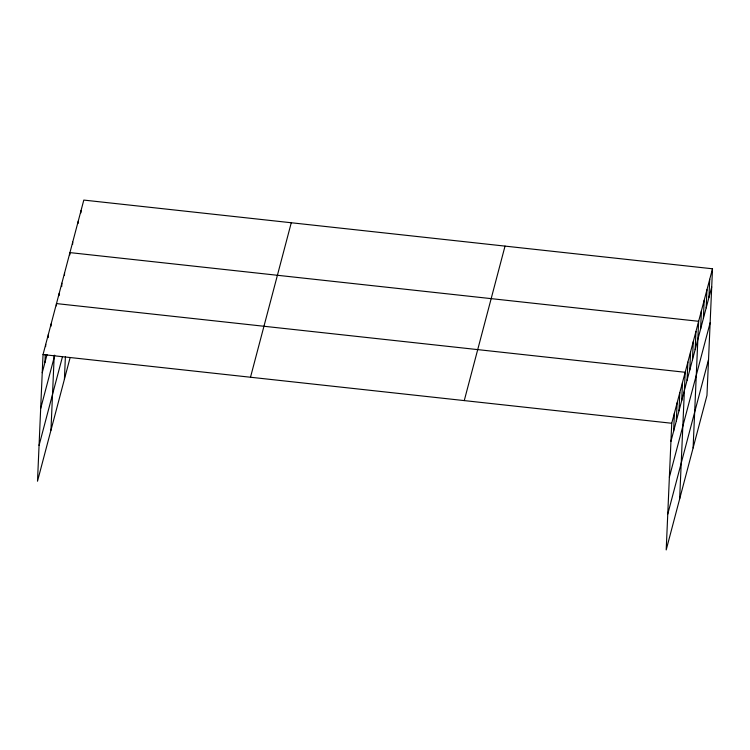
<?xml version="1.0" encoding="UTF-8"?>
<svg xmlns="http://www.w3.org/2000/svg" width="750" height="750" viewBox="0 0 750 750"><rect width="100%" height="100%" fill="white"/><g stroke="black" fill="none" stroke-linecap="round" stroke-linejoin="round"><path stroke-width="1.12" d="M712.5 268.781L671.728 423.263L666.197 549.919L706.969 395.428L712.5 268.781L83.803 200.081L43.031 354.572L37.5 481.219L69.956 358.256M44.925 362.503L45.272 354.572M45.619 346.641L45.722 344.372M48.262 337.575L48.413 334.181M51 326.25L51.103 323.981M50.953 430.247L54.225 355.294M56.391 305.859L56.484 303.591L685.181 372.281L679.65 498.938M59.081 295.659L59.175 293.391M61.716 286.594L61.866 283.2M64.463 275.269L64.556 273M64.416 379.266L65.391 356.878M69.844 254.878L69.938 252.609L698.634 321.3L693.103 447.956M72.619 244.369L72.713 242.1M78.159 223.359L78.263 221.091M80.934 212.85L81.028 210.591M673.622 431.203L674.419 413.072M676.312 421.003L677.109 402.872M679.003 410.803L679.8 392.672M681.694 400.613L682.491 382.481M687.084 380.222L687.872 362.091M689.775 370.022L690.562 351.891M692.466 359.822L693.253 341.691M695.156 349.631L695.944 331.5M700.622 328.931L701.409 310.8M703.387 318.422L704.184 300.291M706.163 307.922L706.95 289.791M708.938 297.413L709.725 279.281M42.234 372.703L47.025 354.572M40.678 408.516L54.731 355.266M39.066 445.406L62.391 357.047M250.5 377.241L291.272 222.75M464.259 400.594L505.031 246.103M670.931 441.394L711.712 286.903M669.366 477.206L710.147 322.725M667.762 514.106L708.534 359.616M43.031 354.572L671.728 423.263"/></g></svg>
